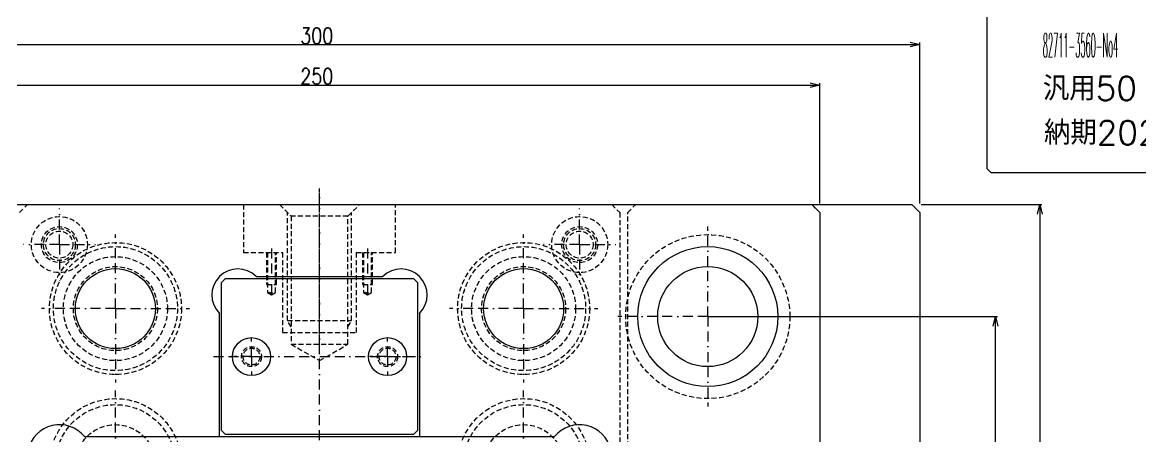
# Model space of a CAD drawing. Extents: x -430 to 437, y -440 to 538.
# Drawn here: x -271.7 to 7.7, y -48.6 to 54.9 of the extents above; entities that cross this region are included whole.
import ezdxf

# ---------------------------------------------------------------- set-up
doc = ezdxf.new("R2010")
doc.units = 0
doc.linetypes.add('BORDER', pattern=[8.75, 2.5, -1.25, 2.5, -1.25, 0, -1.25])
doc.linetypes.add('HIDDEN', pattern=[1.875, 1.25, -0.625])
for name, color, linetype in [('1', 7, 'CONTINUOUS'), ('10', 7, 'CONTINUOUS'), ('136', 7, 'CONTINUOUS'), ('2', 7, 'CONTINUOUS'), ('5', 7, 'CONTINUOUS'), ('9', 7, 'CONTINUOUS')]:
    doc.layers.add(name, color=color, linetype=linetype)
doc.styles.add('EXCESS_STANDARD', font='txt', dxfattribs={"height": 0.2, "bigfont": 'BIGFONT'})
doc.dimstyles.new('ISO-25', dxfattribs={"dimtxt": 4, "dimasz": 2.4, "dimexe": 0.18, "dimexo": 0.3, "dimgap": 0.2, "dimtad": 1, "dimtih": 1, "dimtoh": 1, "dimzin": 12, "dimcen": 0.09, "dimazin": 3, "dimtfac": 0.5, "dimtofl": 0, "dimtmove": 0, "dimatfit": 3})

# ---------------------------------------------------------------- blocks, each defined once
blk = doc.blocks.new('*D1')
at = {"layer": '1', "color": 50, "linetype": 'CONTINUOUS'}
for p, q in [((-322.447036, 39.265087), (-320.047036, 39.865087)), ((-322.447036, 9.698161), (-322.447036, 39.765087)), ((-320.047036, 38.665087), (-322.447036, 39.265087)), ((-322.447036, 39.265087), (-72.447036, 39.265087)), ((-74.847036, 39.865087), (-72.447036, 39.265087)), ((-72.447036, 39.265087), (-74.847036, 38.665087)), ((-72.447036, 9.698161), (-72.447036, 39.765087))]:
    blk.add_line(p, q, dxfattribs=at)
at = {"layer": '1', "color": 7, "linetype": 'CONTINUOUS', "style": 'EXCESS_STANDARD', "width": 0.8}
blk.add_text('250', height=4, dxfattribs=at).set_placement((-202.247036, 39.465087))
blk = doc.blocks.new('*D29')
at = {"layer": '1', "color": 50, "linetype": 'CONTINUOUS'}
for p, q in [((-100.147036, -18.601839), (-28.024828, -18.601839)), ((-29.124828, -21.001839), (-28.524828, -18.601839)), ((-28.524828, -18.601839), (-27.924828, -21.001839)), ((-28.524828, -190.601839), (-28.524828, -18.601839)), ((-28.524828, -190.601839), (-29.124828, -188.201839)), ((-27.924828, -188.201839), (-28.524828, -190.601839)), ((-45.147036, -190.601839), (-28.024828, -190.601839))]:
    blk.add_line(p, q, dxfattribs=at)
at = {"layer": '1', "color": 7, "linetype": 'CONTINUOUS', "style": 'EXCESS_STANDARD', "width": 0.8}
blk.add_text('172', height=4, rotation=90, dxfattribs=at).set_placement((-28.724828, -109.401839))
blk = doc.blocks.new('*D68')
at = {"layer": '136', "color": 50, "linetype": 'CONTINUOUS'}
for p, q in [((-47.147036, 9.398161), (-16.947036, 9.398161)), ((-18.047036, 6.998161), (-17.447036, 9.398161)), ((-17.447036, 9.398161), (-16.847036, 6.998161)), ((-17.447036, 9.398161), (-17.447036, -390.601839)), ((-17.447036, -390.601839), (-18.047036, -388.201839)), ((-16.847036, -388.201839), (-17.447036, -390.601839)), ((-47.147036, -390.601839), (-16.947036, -390.601839))]:
    blk.add_line(p, q, dxfattribs=at)
at = {"layer": '136', "color": 7, "linetype": 'CONTINUOUS', "style": 'EXCESS_STANDARD', "width": 0.8}
blk.add_text('400', height=4, rotation=90, dxfattribs=at).set_placement((-17.647036, -195.401839))
blk = doc.blocks.new('*D69')
at = {"layer": '136', "color": 50, "linetype": 'CONTINUOUS'}
for p, q in [((-347.447036, 49.398161), (-345.047036, 49.998161)), ((-347.447036, 9.698161), (-347.447036, 49.898161)), ((-345.047036, 48.798161), (-347.447036, 49.398161)), ((-347.447036, 49.398161), (-47.447036, 49.398161)), ((-49.847036, 49.998161), (-47.447036, 49.398161)), ((-47.447036, 49.398161), (-49.847036, 48.798161)), ((-47.447036, 9.698161), (-47.447036, 49.898161))]:
    blk.add_line(p, q, dxfattribs=at)
at = {"layer": '136', "color": 7, "linetype": 'CONTINUOUS', "style": 'EXCESS_STANDARD', "width": 0.8}
blk.add_text('300', height=4, dxfattribs=at).set_placement((-202.247036, 49.598161))

msp = doc.modelspace()

# ---------------------------------------------------------------- linework, layer by layer
at = {"layer": '1', "color": 141, "linetype": 'BORDER'}
for p, q in [((-197.447, -394.6018), (-197.447, 13.3982)), ((-197.447, -25.6018), (-197.447, 12.3982)), ((-197.447, -31.6018), (-197.447, 11.3982)), ((-248.447, -16.6018), (-248.447, 1.8982)), ((-146.447, -16.6018), (-146.447, 1.8982)), ((-209.447, -1.6018), (-209.447, -14.1792)), ((-185.447, -1.6018), (-185.447, -14.1792)), ((-248.447, -16.6018), (-266.947, -16.6018)), ((-248.447, -16.6018), (-229.947, -16.6018)), ((-248.447, -16.6018), (-248.447, -35.1018)), ((-146.447, -16.6018), (-164.947, -16.6018)), ((-146.447, -16.6018), (-127.947, -16.6018)), ((-146.447, -16.6018), (-146.447, -35.1018)), ((-223.947, -28.6018), (-170.947, -28.6018)), ((-248.447, -74.1018), (-248.447, -37.1018)), ((-146.447, -74.1018), (-146.447, -37.1018))]:
    msp.add_line(p, q, dxfattribs=at)
at = {"layer": '1', "color": 7, "linetype": 'CONTINUOUS'}
for p, q in [((-345.447, 9.3982), (-49.447, 9.3982)), ((-320.447, 9.3982), (-74.447, 9.3982)), ((-74.447, 9.3982), (-72.447, 7.3982)), ((-49.447, 9.3982), (-47.447, 7.3982)), ((-72.447, 7.3982), (-72.447, -388.6018)), ((-47.447, 7.3982), (-47.447, -388.6018)), ((-221.947, -10.1018), (-220.947, -9.1018)), ((-221.947, -47.1018), (-221.947, -10.1018)), ((-220.947, -9.1018), (-173.947, -9.1018)), ((-213.2546, -8.6018), (-181.6394, -8.6018)), ((-173.947, -9.1018), (-172.947, -10.1018)), ((-172.947, -10.1018), (-172.947, -47.1018)), ((-222.447, -48.6018), (-222.447, -17.7942)), ((-172.447, -17.7942), (-172.447, -48.6018)), ((-220.947, -48.1018), (-221.947, -47.1018)), ((-172.947, -47.1018), (-173.947, -48.1018)), ((-256.198, -48.6018), (-138.6961, -48.6018)), ((-173.947, -48.1018), (-220.947, -48.1018))]:
    msp.add_line(p, q, dxfattribs=at)
at = {"layer": '1', "color": 7, "linetype": 'HIDDEN'}
for p, q in [((-272.447, 7.3982), (-270.447, 9.3982)), ((-270.447, 9.3982), (-124.447, 9.3982)), ((-216.447, 9.3982), (-216.447, -2.6018)), ((-207.447, 9.3982), (-204.547, 6.4982)), ((-190.347, 6.4982), (-187.447, 9.3982)), ((-178.447, -2.6018), (-178.447, 9.3982)), ((-124.447, 9.3982), (-122.447, 7.3982)), ((-120.447, 7.3982), (-118.447, 9.3982)), ((-118.447, 9.3982), (-74.447, 9.3982)), ((-74.447, 9.3982), (-72.447, 7.3982)), ((-190.347, 6.4982), (-204.547, 6.4982)), ((-204.547, 6.4982), (-204.547, -25.5027)), ((-190.347, -25.5027), (-190.347, 6.4982)), ((-122.447, 7.3982), (-122.447, -388.6018)), ((-120.447, -388.6018), (-120.447, 7.3982)), ((-72.447, 7.3982), (-72.447, -388.6018)), ((-216.447, -2.6018), (-206.697, -2.6018)), ((-206.697, -2.6018), (-206.697, -22.6018)), ((-188.197, -22.6018), (-188.197, -2.6018)), ((-188.197, -2.6018), (-178.447, -2.6018)), ((-205.447, -19.6018), (-189.447, -19.6018)), ((-206.697, -22.6018), (-188.197, -22.6018)), ((-204.547, -25.5027), (-190.347, -25.5027)), ((-204.547, -25.5027), (-197.447, -29.6018)), ((-197.447, -29.6018), (-190.347, -25.5027))]:
    msp.add_line(p, q, dxfattribs=at)
at = {"layer": '1', "color": 141, "linetype": 'HIDDEN'}
for p, q in [((-205.447, -19.6018), (-205.447, 7.3982)), ((-189.447, -19.6018), (-189.447, 7.3982)), ((-210.697, -2.6018), (-210.697, -10.6018)), ((-210.447, -2.6018), (-210.447, -12.6018)), ((-208.447, -12.6018), (-208.447, -2.6018)), ((-208.197, -10.6018), (-208.197, -2.6018)), ((-186.697, -2.6018), (-186.697, -10.6018)), ((-186.447, -2.6018), (-186.447, -12.6018)), ((-184.447, -12.6018), (-184.447, -2.6018)), ((-184.197, -10.6018), (-184.197, -2.6018)), ((-210.697, -10.6018), (-208.197, -10.6018)), ((-186.697, -10.6018), (-184.197, -10.6018)), ((-210.447, -12.6018), (-208.447, -12.6018)), ((-210.447, -12.6018), (-209.447, -13.1792)), ((-209.447, -13.1792), (-208.447, -12.6018)), ((-186.447, -12.6018), (-184.447, -12.6018)), ((-186.447, -12.6018), (-185.447, -13.1792)), ((-185.447, -13.1792), (-184.447, -12.6018)), ((-204.547, -21.1607), (-205.447, -19.6018)), ((-190.347, -21.1607), (-189.447, -19.6018))]:
    msp.add_line(p, q, dxfattribs=at)
for centre in [(-248.447, -16.6018), (-146.447, -16.6018)]:
    msp.add_circle(centre, 16.5, dxfattribs=at)
at = {"layer": '1', "color": 91, "linetype": 'HIDDEN'}
for centre, radius in [((-248.447, -16.6018), 15.5), ((-146.447, -16.6018), 15.5), ((-248.447, -16.6018), 10.5), ((-146.447, -16.6018), 10.5), ((-248.447, -55.6018), 16.5), ((-146.447, -55.6018), 16.5), ((-248.447, -55.6018), 15), ((-146.447, -55.6018), 15), ((-248.447, -55.6018), 10), ((-146.447, -55.6018), 10)]:
    msp.add_circle(centre, radius, dxfattribs=at)
at = {"layer": '1', "color": 1, "linetype": 'CONTINUOUS'}
msp.add_circle((-100.447, -18.6018), 12.5, dxfattribs=at)
at = {"layer": '1', "color": 141, "linetype": 'CONTINUOUS'}
for centre in [(-214.447, -28.6018), (-180.447, -28.6018)]:
    msp.add_circle(centre, 4.75, dxfattribs=at)
at = {"layer": '1', "color": 7, "linetype": 'CONTINUOUS'}
for centre, radius, start, end in [((-217.8508, -13.198), 6.5, 45, 225), ((-177.0432, -13.198), 6.5, 315, 135), ((-262.4266, -53.6223), 8, 38.870131, 231.129869), ((-132.4675, -53.6223), 8, 308.870131, 141.129869)]:
    msp.add_arc(centre, radius, start, end, dxfattribs=at)
at = {"layer": '10', "color": 141, "linetype": 'BORDER'}
for p, q in [((-262.447, -0.6018), (-262.447, 8.3982)), ((-132.447, -0.6018), (-132.447, 8.3982)), ((-262.447, -0.6018), (-271.447, -0.6018)), ((-262.447, -0.6018), (-253.447, -0.6018)), ((-262.447, -0.6018), (-262.447, -9.6018)), ((-132.447, -0.6018), (-141.447, -0.6018)), ((-132.447, -0.6018), (-123.447, -0.6018)), ((-132.447, -0.6018), (-132.447, -9.6018))]:
    msp.add_line(p, q, dxfattribs=at)
at = {"layer": '10', "color": 2, "linetype": 'HIDDEN'}
for centre in [(-262.447, -0.6018), (-132.447, -0.6018)]:
    msp.add_circle(centre, 7, dxfattribs=at)
at = {"layer": '10', "color": 7, "linetype": 'HIDDEN'}
for centre in [(-262.447, -0.6018), (-132.447, -0.6018)]:
    msp.add_circle(centre, 4.5, dxfattribs=at)
at = {"layer": '136', "color": 50, "linetype": 'CONTINUOUS'}
for p, q in [((-30.6122, 18.3611), (-30.6122, 65.432)), ((-29.6122, 17.3611), (-30.6122, 18.3611)), ((44.6888, 17.3611), (-29.6122, 17.3611))]:
    msp.add_line(p, q, dxfattribs=at)
at = {"layer": '2', "color": 141, "linetype": 'BORDER'}
for p, q in [((-214.447, -28.6018), (-214.447, -24.1018)), ((-180.447, -28.6018), (-180.447, -24.1018)), ((-214.447, -28.6018), (-218.947, -28.6018)), ((-214.447, -28.6018), (-209.947, -28.6018)), ((-214.447, -28.6018), (-214.447, -33.1018)), ((-180.447, -28.6018), (-184.947, -28.6018)), ((-180.447, -28.6018), (-175.947, -28.6018)), ((-180.447, -28.6018), (-180.447, -33.1018))]:
    msp.add_line(p, q, dxfattribs=at)
at = {"layer": '2', "color": 231, "linetype": 'HIDDEN'}
for centre in [(-214.447, -28.6018), (-180.447, -28.6018)]:
    msp.add_circle(centre, 2.5, dxfattribs=at)
at = {"layer": '2', "color": 141, "linetype": 'HIDDEN'}
for centre in [(-214.447, -28.6018), (-180.447, -28.6018)]:
    msp.add_circle(centre, 2.1, dxfattribs=at)
at = {"layer": '5', "color": 141, "linetype": 'BORDER'}
for q in [(-100.447, 3.8982), (-122.947, -18.6018), (-77.947, -18.6018), (-100.447, -41.1018)]:
    msp.add_line((-100.447, -18.6018), q, dxfattribs=at)
at = {"layer": '5', "color": 2, "linetype": 'HIDDEN'}
msp.add_circle((-100.447, -18.6018), 20.5, dxfattribs=at)
at = {"layer": '5', "color": 1, "linetype": 'CONTINUOUS'}
for centre, radius in [((-100.447, -18.6018), 17.5), ((-248.447, -16.6018), 10), ((-146.447, -16.6018), 10)]:
    msp.add_circle(centre, radius, dxfattribs=at)
at = {"layer": '9', "color": 141, "linetype": 'BORDER'}
for p, q in [((-248.447, -16.6018), (-248.447, -1.6018)), ((-146.447, -16.6018), (-146.447, -1.6018)), ((-248.447, -16.6018), (-263.447, -16.6018)), ((-248.447, -16.6018), (-233.447, -16.6018)), ((-248.447, -16.6018), (-248.447, -31.6018)), ((-146.447, -16.6018), (-161.447, -16.6018)), ((-146.447, -16.6018), (-131.447, -16.6018)), ((-146.447, -16.6018), (-146.447, -31.6018))]:
    msp.add_line(p, q, dxfattribs=at)
at = {"layer": '9', "color": 150, "linetype": 'HIDDEN'}
for centre in [(-262.447, -0.6018), (-132.447, -0.6018)]:
    msp.add_circle(centre, 4, dxfattribs=at)
at = {"layer": '9', "color": 7, "linetype": 'HIDDEN'}
for centre in [(-262.447, -0.6018), (-132.447, -0.6018)]:
    msp.add_circle(centre, 3.375, dxfattribs=at)
at = {"layer": '9', "color": 2, "linetype": 'HIDDEN'}
for centre in [(-248.447, -16.6018), (-146.447, -16.6018)]:
    msp.add_circle(centre, 13, dxfattribs=at)
at = {"layer": '9', "color": 1, "linetype": 'CONTINUOUS'}
for centre in [(-248.447, -16.6018), (-146.447, -16.6018)]:
    msp.add_circle(centre, 10, dxfattribs=at)

# ---------------------------------------------------------------- texts
at = {"layer": '136', "color": 7, "linetype": 'CONTINUOUS', "style": 'EXCESS_STANDARD', "width": 0.25}
msp.add_text('82711-3560-No4', height=6, dxfattribs=at).set_placement((-16.7135, 46.2094))
at = {"layer": '136', "color": 7, "linetype": 'CONTINUOUS', "style": 'EXCESS_STANDARD'}
for s, p in [('汎用50', (-16.7135, 35.4308)), ('納期2024/11/15', (-16.4299, 24.3686))]:
    msp.add_text(s, height=6, dxfattribs=at).set_placement(p)

# ---------------------------------------------------------------- dimensions: what is measured, and where the dimension line sits
at = {"layer": '1'}
dim = msp.add_linear_dim(base=(-72.447, 39.2651), p1=(-322.447, 9.3982), p2=(-72.447, 9.3982), dimstyle='ISO-25', override={"dimtxt": 2, "dimasz": 2.4, "dimdec": 3, "dimzin": 0, "dimtol": 0, "dimlim": 0, "dimtdec": 3, "dimtzin": 8}, dxfattribs=at)
dim.commit()
dim.dimension.update_dxf_attribs({"geometry": '*D1', "text_midpoint": (-197.447, 41.4651), "dimtype": 128})
dim = msp.add_linear_dim(base=(-28.5248, -18.6018), p1=(-45.447, -190.6018), p2=(-100.447, -18.6018), angle=90, dimstyle='ISO-25', override={"dimtxt": 2, "dimasz": 2.4, "dimdec": 3, "dimzin": 0, "dimtol": 0, "dimlim": 0, "dimtdec": 3, "dimtzin": 8}, dxfattribs=at)
dim.commit()
dim.dimension.update_dxf_attribs({"geometry": '*D29', "text_midpoint": (-30.7248, -104.6018), "dimtype": 128, "text_rotation": 90})
at = {"layer": '136'}
dim = msp.add_linear_dim(base=(-47.447, 49.3982), p1=(-347.447, 9.3982), p2=(-47.447, 9.3982), dimstyle='ISO-25', override={"dimtxt": 2, "dimasz": 2.4, "dimdec": 2, "dimzin": 0, "dimtol": 0, "dimlim": 0, "dimtdec": 3, "dimtzin": 8}, dxfattribs=at)
dim.commit()
dim.dimension.update_dxf_attribs({"geometry": '*D69', "text_midpoint": (-197.447, 51.5982), "dimtype": 128})
dim = msp.add_linear_dim(base=(-17.447, -390.6018), p1=(-47.447, 9.3982), p2=(-47.447, -390.6018), angle=270, dimstyle='ISO-25', override={"dimtxt": 2, "dimasz": 2.4, "dimdec": 2, "dimzin": 0, "dimtol": 0, "dimlim": 0, "dimtdec": 3, "dimtzin": 8}, dxfattribs=at)
dim.commit()
dim.dimension.update_dxf_attribs({"geometry": '*D68', "text_midpoint": (-19.647, -190.6018), "dimtype": 128, "text_rotation": 90})

doc.saveas('drawing.dxf')
